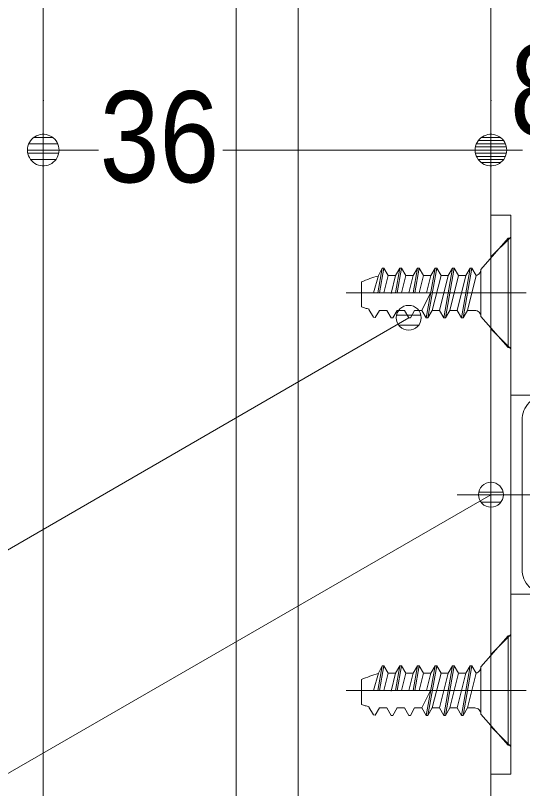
# Model space of a CAD drawing. Units: millimetres, scale not verified. Extents: x -6062 to 6062, y -3045 to 3045.
# Drawn here: x 813.5 to 1017.4, y 163.3 to 474.4 of the extents above; entities that cross this region are included whole.
import ezdxf
from ezdxf.enums import TextEntityAlignment as Align

# ---------------------------------------------------------------- set-up
doc = ezdxf.new("R2010")
doc.units = ezdxf.units.MM
doc.header["$LTSCALE"] = 20
for name, color, linetype, lineweight in [('0-0_2寸法-3', 7, 'Continuous', 9), ('0-1_3一般', 7, 'Continuous', 9), ('0-3_2寸法-1', 7, 'Continuous', 9), ('0-4_0', 7, 'Continuous', 9)]:
    doc.layers.add(name, color=color, linetype=linetype, lineweight=lineweight)
doc.styles.add('ＭＳ Ｐゴシック', font='')
doc.styles.get('ＭＳ Ｐゴシック').set_extended_font_data('MS PGothic')

# ---------------------------------------------------------------- blocks, each defined once
blk = doc.blocks.new('グループ-43')
at = {"layer": '0-1_3一般'}
for p, q in [((55983.7, 4494.9), (55763.7, 4244.9)), ((55983.7, 4494.9), (55983.7, 3614.9)), ((55983.7, 4494.9), (56003.7, 4494.9)), ((56003.7, 4494.9), (56003.7, 3614.9)), ((54934.6, 4054.9), (54970.3, 4254.9)), ((54970.3, 4254.9), (54938.6, 4194.9)), ((54983.7, 4254.9), (54948.1, 4054.9)), ((54970.3, 4254.9), (54983.7, 4254.9)), ((55111.7, 4254.9), (55076.3, 4054.9)), ((55089.7, 4054.9), (55125, 4254.9)), ((55253, 4254.9), (55217.7, 4054.9)), ((55218.4, 4194.9), (55253, 4254.9)), ((55231, 4054.9), (55266.3, 4254.9)), ((55253, 4254.9), (55266.3, 4254.9)), ((55301, 4194.9), (55266.3, 4254.9)), ((55337, 3854.9), (55407.7, 4254.9)), ((55394.3, 4254.9), (55407.7, 4254.9)), ((55478.3, 3854.9), (55549, 4254.9)), ((55535.7, 4254.9), (55549, 4254.9)), ((55619.7, 3854.9), (55690.3, 4254.9)), ((55677, 4254.9), (55690.3, 4254.9)), ((55763.7, 3864.9), (55763.7, 4244.9)), ((54938.6, 4194.9), (54899.9, 4054.9)), ((55018.3, 4194.9), (55077, 4194.9)), ((55077, 4194.9), (55040.5, 4050.3)), ((55159.6, 4194.9), (55218.4, 4194.9)), ((55218.4, 4194.9), (55183, 4054.9)), ((55265.6, 4054.9), (55301, 4194.9)), ((55301, 4194.9), (55359.7, 4194.9)), ((55359.7, 4194.9), (55324.4, 4054.9)), ((55501, 4194.9), (55430.4, 3914.9)), ((55442.3, 4194.9), (55501, 4194.9)), ((55642.4, 4194.9), (55571.7, 3914.9)), ((55642.4, 4194.9), (55583.6, 4194.9)), ((54803.7, 4143.3), (54803.7, 3943.3)), ((56023.7, 4054.9), (54680, 4054.9)), ((54803.7, 4054.9), (55265.6, 4054.9)), ((55289, 3914.9), (55359, 4054.9)), ((56072, 4054.9), (56023.7, 4054.9)), ((54863.2, 3922.1), (54899.7, 3859)), ((54899.7, 3859), (54913, 3857.1)), ((54913, 3857.1), (54946.4, 3914.9)), ((55006.4, 3914.9), (54946.4, 3914.9)), ((55006.4, 3914.9), (55041, 3854.9)), ((55054.3, 3854.9), (55089, 3914.9)), ((55147.7, 3914.9), (55087.7, 3914.9)), ((55289, 3914.9), (55229.1, 3914.9)), ((55289, 3914.9), (55323.7, 3854.9)), ((55337, 3854.9), (55371.6, 3914.9)), ((55430.4, 3914.9), (55371.6, 3914.9)), ((55430.4, 3914.9), (55465, 3854.9)), ((55478.3, 3854.9), (55513, 3914.9)), ((55513, 3914.9), (55571.7, 3914.9)), ((55571.7, 3914.9), (55606.3, 3854.9)), ((55619.7, 3854.9), (55654.3, 3914.9)), ((55713.7, 3914.9), (55654.3, 3914.9)), ((55763.7, 3864.9), (55983.7, 3614.9)), ((55323.7, 3854.9), (55337, 3854.9)), ((55465, 3854.9), (55478.3, 3854.9)), ((55606.3, 3854.9), (55619.7, 3854.9)), ((55983.7, 3614.9), (56003.7, 3614.9))]:
    blk.add_line(p, q, dxfattribs=at)
for points in [[(54982.3, 4054.9), (55018.3, 4194.9), (54983.7, 4254.9)], [(55077, 4194.9), (55111.7, 4254.9), (55125, 4254.9)], [(55124.3, 4054.9), (55159.6, 4194.9), (55125, 4254.9)], [(55359.7, 4194.9), (55394.3, 4254.9), (55323.7, 3854.9)], [(55371.6, 3914.9), (55442.3, 4194.9), (55407.7, 4254.9)], [(55501, 4194.9), (55535.7, 4254.9), (55465, 3854.9)], [(55513, 3914.9), (55583.6, 4194.9), (55549, 4254.9)], [(55642.4, 4194.9), (55677, 4254.9), (55606.3, 3854.9)], [(55654.3, 3914.9), (55725, 4194.9), (55690.3, 4254.9)], [(55006.4, 3914.9), (55041, 3854.9), (55054.3, 3854.9)], [(55147.7, 3914.9), (55182.3, 3854.9), (55195.7, 3854.9), (55230.3, 3914.9)]]:
    blk.add_lwpolyline(points, dxfattribs=at)
for centre, radius, start, end in [((55713.7, 4244.9), 50, 321.14663, 0), ((55173.7, 3319.2), 903.4, 109.66508, 114.17755), ((55173.7, 3319.2), 903.4, 105.1526, 109.66508), ((55713.7, 4244.9), 50, 282.29326, 321.14663), ((54951.8, 4314.9), 400, 248.26794, 252.79288), ((54951.8, 4314.9), 400, 252.79288, 257.31783), ((55713.7, 3864.9), 50, 45, 90), ((55713.7, 3864.9), 50, 0, 45)]:
    blk.add_arc(centre, radius, start, end, dxfattribs=at)
blk = doc.blocks.new('グループ-45')
at = {"layer": '0-1_3一般'}
for p, q in [((55983.7, 7694.9), (55763.7, 7444.9)), ((55983.7, 7694.9), (56003.7, 7694.9)), ((55983.7, 7694.9), (55983.7, 6814.9)), ((56003.7, 7694.9), (56003.7, 6814.9)), ((54934.6, 7254.9), (54970.3, 7454.9)), ((54970.3, 7454.9), (54938.6, 7394.9)), ((54983.7, 7454.9), (54948.1, 7254.9)), ((54970.3, 7454.9), (54983.7, 7454.9)), ((55018.3, 7394.9), (54983.7, 7454.9)), ((55111.7, 7454.9), (55076.3, 7254.9)), ((55077, 7394.9), (55111.7, 7454.9)), ((55089.7, 7254.9), (55125, 7454.9)), ((55111.7, 7454.9), (55125, 7454.9)), ((55159.6, 7394.9), (55125, 7454.9)), ((55253, 7454.9), (55217.7, 7254.9)), ((55231, 7254.9), (55266.3, 7454.9)), ((55394.3, 7454.9), (55323.7, 7054.9)), ((55359.7, 7394.9), (55394.3, 7454.9)), ((55394.3, 7454.9), (55407.7, 7454.9)), ((55442.3, 7394.9), (55407.7, 7454.9)), ((55535.7, 7454.9), (55465, 7054.9)), ((55501, 7394.9), (55535.7, 7454.9)), ((55535.7, 7454.9), (55549, 7454.9)), ((55583.6, 7394.9), (55549, 7454.9)), ((55677, 7454.9), (55606.3, 7054.9)), ((55642.4, 7394.9), (55677, 7454.9)), ((55677, 7454.9), (55690.3, 7454.9)), ((55725, 7394.9), (55690.3, 7454.9)), ((55763.7, 7064.9), (55763.7, 7444.9)), ((54803.7, 7343.3), (54803.7, 7143.3)), ((54938.6, 7394.9), (54899.9, 7254.9)), ((54982.3, 7254.9), (55018.3, 7394.9)), ((55018.3, 7394.9), (55077, 7394.9)), ((55077, 7394.9), (55040.5, 7250.3)), ((55124.3, 7254.9), (55159.6, 7394.9)), ((55159.6, 7394.9), (55218.4, 7394.9)), ((55218.4, 7394.9), (55183, 7254.9)), ((55301, 7394.9), (55359.7, 7394.9)), ((55359.7, 7394.9), (55324.4, 7254.9)), ((55371.6, 7114.9), (55442.3, 7394.9)), ((55442.3, 7394.9), (55501, 7394.9)), ((55513, 7114.9), (55583.6, 7394.9)), ((55642.4, 7394.9), (55583.6, 7394.9)), ((55654.3, 7114.9), (55725, 7394.9)), ((56023.7, 7254.9), (54680, 7254.9)), ((54803.7, 7254.9), (55265.6, 7254.9)), ((55289, 7114.9), (55359, 7254.9)), ((56072, 7254.9), (56023.7, 7254.9)), ((54863.2, 7122.1), (54899.7, 7059)), ((54913, 7057.1), (54946.4, 7114.9)), ((55006.4, 7114.9), (54946.4, 7114.9)), ((55006.4, 7114.9), (55041, 7054.9)), ((55054.3, 7054.9), (55089, 7114.9)), ((55147.7, 7114.9), (55087.7, 7114.9)), ((55147.7, 7114.9), (55182.3, 7054.9)), ((55195.7, 7054.9), (55230.3, 7114.9)), ((55289, 7114.9), (55229.1, 7114.9)), ((55289, 7114.9), (55323.7, 7054.9)), ((55337, 7054.9), (55371.6, 7114.9)), ((55430.4, 7114.9), (55371.6, 7114.9)), ((55478.3, 7054.9), (55513, 7114.9)), ((55513, 7114.9), (55571.7, 7114.9)), ((55619.7, 7054.9), (55654.3, 7114.9)), ((55713.7, 7114.9), (55654.3, 7114.9)), ((54899.7, 7059), (54913, 7057.1)), ((55182.3, 7054.9), (55195.7, 7054.9))]:
    blk.add_line(p, q, dxfattribs=at)
for points in [[(55218.4, 7394.9), (55253, 7454.9), (55266.3, 7454.9)], [(55265.6, 7254.9), (55301, 7394.9), (55266.3, 7454.9)], [(55323.7, 7054.9), (55337, 7054.9), (55407.7, 7454.9)], [(55465, 7054.9), (55478.3, 7054.9), (55549, 7454.9)], [(55606.3, 7054.9), (55619.7, 7054.9), (55690.3, 7454.9)], [(55501, 7394.9), (55430.4, 7114.9), (55465, 7054.9)], [(55642.4, 7394.9), (55571.7, 7114.9), (55606.3, 7054.9)], [(55006.4, 7114.9), (55041, 7054.9), (55054.3, 7054.9)], [(55763.7, 7064.9), (55983.7, 6814.9), (56003.7, 6814.9)]]:
    blk.add_lwpolyline(points, dxfattribs=at)
for centre, radius, start, end in [((55713.7, 7444.9), 50, 282.29326, 321.14663), ((55713.7, 7444.9), 50, 321.14663, 0), ((55173.7, 6519.2), 903.4, 109.66508, 114.17755), ((55173.7, 6519.2), 903.4, 105.1526, 109.66508), ((54951.8, 7514.9), 400, 248.26794, 252.79288), ((54951.8, 7514.9), 400, 252.79288, 257.31783), ((55713.7, 7064.9), 50, 45, 90), ((55713.7, 7064.9), 50, 0, 45)]:
    blk.add_arc(centre, radius, start, end, dxfattribs=at)
blk = doc.blocks.new('グループ-61')
at = {"layer": '0-1_3一般'}
for p, q in [((56643.7, 7881.3), (56483.7, 7881.3)), ((56483.7, 6431.3), (56483.7, 7881.3)), ((56643.7, 7521.3), (56643.7, 7881.3)), ((56483.7, 7704.9), (56643.7, 7544.9)), ((56643.7, 3381.3), (56643.7, 7521.3)), ((56358.8, 7254.9), (56773.8, 7254.9)), ((56643.7, 6964.9), (56483.7, 6804.9)), ((56483.7, 6431.3), (56293.7, 6431.3)), ((56483.7, 6431.3), (56483.7, 4831.3)), ((56093.7, 6231.3), (56093.7, 5031.3)), ((55918.1, 5631.3), (56916.1, 5631.3)), ((56483.7, 4831.3), (56293.7, 4831.3)), ((56483.7, 3381.3), (56483.7, 4831.3)), ((56483.7, 4504.9), (56643.7, 4344.9)), ((56358.8, 4054.9), (56812.8, 4054.9)), ((56643.7, 3764.9), (56483.7, 3604.9)), ((56483.7, 3381.3), (56643.7, 3381.3))]:
    blk.add_line(p, q, dxfattribs=at)
for centre, start, end in [((56293.7, 6231.3), 90, 135), ((56293.7, 6231.3), 135, 180), ((56293.7, 5031.3), 180, 225), ((56293.7, 5031.3), 225, 270)]:
    blk.add_arc(centre, 200, start, end, dxfattribs=at)
blk = doc.blocks.new('グループ-67')
at = {"layer": '0-1_3一般'}
for p, q in [((52243.7, -38700), (52243.7, 15304.9)), ((55843.7, 15304.9), (55843.7, -38700))]:
    blk.add_line(p, q, dxfattribs=at)
blk.add_lwpolyline([(54293.7, -36100), (54293.7, 12504.9), (53793.7, 12504.9), (53793.7, -36100)], close=True, dxfattribs=at)
blk = doc.blocks.new('グループ-100')
at = {"layer": '0-1_3一般'}
for p, q in [((55843.7, 7881.3), (55843.7, 7521.3)), ((56003.7, 7881.3), (55843.7, 7881.3)), ((56003.7, 7881.3), (56003.7, 6431.3)), ((55843.7, 7544.9), (56003.7, 7704.9)), ((55843.7, 7521.3), (55843.7, 3381.3)), ((55713.5, 7254.9), (56128.5, 7254.9)), ((56003.7, 6804.9), (55843.7, 6964.9)), ((56193.7, 6431.3), (56003.7, 6431.3)), ((56003.7, 4831.3), (56003.7, 6431.3)), ((56393.7, 5031.3), (56393.7, 6231.3)), ((55571.2, 5631.3), (56569.2, 5631.3)), ((56193.7, 4831.3), (56003.7, 4831.3)), ((56003.7, 4831.3), (56003.7, 3381.3)), ((55843.7, 4344.9), (56003.7, 4504.9)), ((55674.5, 4054.9), (56128.5, 4054.9)), ((56003.7, 3604.9), (55843.7, 3764.9)), ((55843.7, 3381.3), (56003.7, 3381.3))]:
    blk.add_line(p, q, dxfattribs=at)
for centre, start, end in [((56193.7, 6231.3), 45, 90), ((56193.7, 6231.3), 0, 45), ((56193.7, 5031.3), 315, 0), ((56193.7, 5031.3), 270, 315)]:
    blk.add_arc(centre, 200, start, end, dxfattribs=at)
blk = doc.blocks.new('グループ-101')
at = {"layer": '0-1_3一般'}
for name in ['グループ-67', 'グループ-100', 'グループ-61', 'グループ-45', 'グループ-43']:
    blk.add_blockref(name, (0, 0), dxfattribs=at)
blk = doc.blocks.new('グループ-103')
at = {"layer": '0-1_3一般'}
blk.add_blockref('グループ-101', (0, 0), dxfattribs=at)
blk = doc.blocks.new('_Dot')
at = {"layer": '0-4_0'}
for p, q in [((7.99, 6), (-7.99, 6)), ((-10, 0), (-20, 0)), ((9.78, 2), (-9.78, 2)), ((9.16, -3.98), (-9.16, -3.98)), ((6, -7.98), (-6, -7.98))]:
    blk.add_line(p, q, dxfattribs=at)
for points in [[(10, 0), (9.92, 1.25), (9.69, 2.49), (9.3, 3.68), (8.76, 4.82), (8.09, 5.88), (7.29, 6.85), (6.37, 7.71), (5.36, 8.44), (4.26, 9.05), (3.09, 9.51), (1.87, 9.82), (0.63, 9.98), (-0.63, 9.98), (-1.87, 9.82), (-3.09, 9.51), (-4.26, 9.05), (-5.36, 8.44), (-6.37, 7.71), (-7.29, 6.85), (-8.09, 5.88), (-8.76, 4.82), (-9.3, 3.68), (-9.69, 2.49), (-9.92, 1.25), (-10, 0), (0, 0)], [(-10, 0), (-9.92, -1.25), (-9.69, -2.49), (-9.3, -3.68), (-8.76, -4.82), (-8.09, -5.88), (-7.29, -6.85), (-6.37, -7.71), (-5.36, -8.44), (-4.26, -9.05), (-3.09, -9.51), (-1.87, -9.82), (-0.63, -9.98), (0.63, -9.98), (1.87, -9.82), (3.09, -9.51), (4.26, -9.05), (5.36, -8.44), (6.37, -7.71), (7.29, -6.85), (8.09, -5.88), (8.76, -4.82), (9.3, -3.68), (9.69, -2.49), (9.92, -1.25), (10, 0), (0, 0)]]:
    blk.add_lwpolyline(points, close=True, dxfattribs=at)

msp = doc.modelspace()

# ---------------------------------------------------------------- linework, layer by layer
at = {"layer": '0-0_2寸法-3'}
for p, q in [((971.81, 357.74), (971.43, 357.74)), ((971.81, 357.74), (971.43, 357.74)), ((976.51, 353.74), (966.72, 353.74)), ((975.61, 349.74), (967.62, 349.74)), ((1004.86, 286.56), (1004.51, 286.56)), ((1004.86, 286.56), (1004.51, 286.56)), ((1009.58, 282.56), (999.79, 282.56)), ((1008.68, 278.56), (1000.69, 278.56))]:
    msp.add_line(p, q, dxfattribs=at)
for points in [[(971.62, 352.75), (762.43, 231.59), (476.13, 231.59)], [(1004.68, 281.56), (762.43, 141.7), (416.13, 141.7)]]:
    msp.add_lwpolyline(points, dxfattribs=at)
for centre in [(971.62, 352.75), (971.62, 352.75), (1004.68, 281.56), (1004.68, 281.56)]:
    msp.add_circle(centre, 5.01, dxfattribs=at)
at = {"layer": '0-3_2寸法-1'}
for p, q in [((824.68, 440.25), (824.88, 440.25)), ((1004.68, 424.06), (1004.68, 440.25)), ((1004.68, 440.25), (1004.88, 440.25)), ((837.4, 420.25), (846.89, 420.25)), ((991.97, 420.25), (896.83, 420.25))]:
    msp.add_line(p, q, dxfattribs=at)

# ---------------------------------------------------------------- block references
at = {"layer": '0-1_3一般', "xscale": 0.05, "yscale": 0.05}
msp.add_blockref('グループ-103', (-1787.5, 0), dxfattribs=at)
at = {"layer": '0-3_2寸法-1', "xscale": 0.6356201, "yscale": 0.6356201, "rotation": 180}
for p in [(824.68, 420.25), (1004.68, 420.25)]:
    msp.add_blockref('_Dot', p, dxfattribs=at)
at = {"layer": '0-3_2寸法-1', "xscale": 0.6356201, "yscale": 0.6356201}
msp.add_blockref('_Dot', (1004.68, 420.25), dxfattribs=at)

# ---------------------------------------------------------------- texts
at = {"layer": '0-3_2寸法-1', "style": 'ＭＳ Ｐゴシック', "width": 0.9}
for s, p in [('8', (1012.39, 415.19)), ('36', (847.37, 396.28))]:
    msp.add_text(s, height=36.66, dxfattribs=at).set_placement(p, align=Align.BOTTOM_LEFT)

doc.saveas('drawing.dxf')
